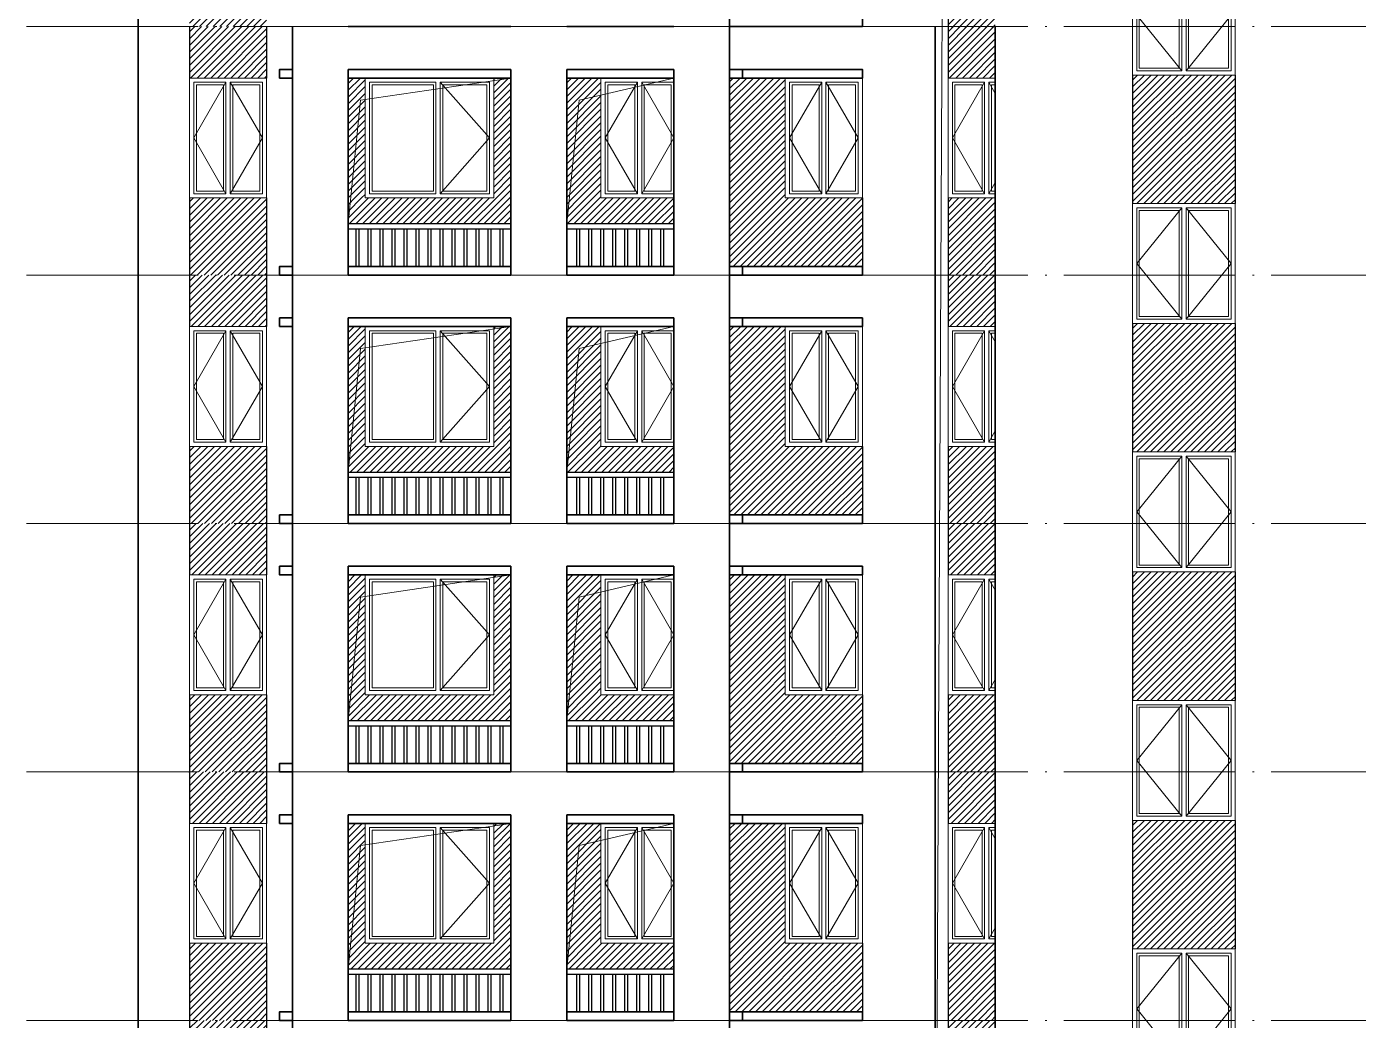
# Model space of a CAD drawing. Extents: x 27938 to 983267, y -209821 to 1628073.
# Drawn here: x 681017 to 696552, y 52040 to 63640 of the extents above; entities that cross this region are included whole.
import ezdxf
from ezdxf.xclip import XClip

# ---------------------------------------------------------------- set-up
doc = ezdxf.new("R2010")
doc.units = 0
doc.header["$LTSCALE"] = 1000
doc.header["$MEASUREMENT"] = 0
doc.header["$XCLIPFRAME"] = 0
doc.linetypes.add('DOTE', pattern=[2.42, 2, -0.2, 0.02, -0.2])
doc.layers.add('3-剖面填充（细）', color=250, linetype='Continuous')
doc.layers.add('Stair-栏杆', color=142, linetype='Continuous')
for name, color, linetype, lineweight in [('DOTE', 19, 'DOTE', 9), ('WINDOW', 144, 'Continuous', 15), ('立面-中轮廓线', 213, 'Continuous', 35), ('立面-普通轮廓', 7, 'Continuous', 18), ('立面-洞口示意', 152, 'Continuous', 13), ('立面-窗开启线', 250, 'Continuous', 13)]:
    doc.layers.add(name, color=color, linetype=linetype, lineweight=lineweight)
pattern_1 = [(45, (223561.654, -4e-12), (-39.2886205, 39.2886205), [])]
pattern_2 = [(45, (223511.654, -4e-12), (-39.2886205, 39.2886205), [])]

# ---------------------------------------------------------------- blocks, each defined once
blk = doc.blocks.new('A$C318717E3')
at = {"layer": 'WINDOW'}
for points in [[(50, 1350), (425, 1350), (425, 50), (50, 50)], [(850, 1350), (475, 1350), (475, 50), (850, 50)]]:
    blk.add_lwpolyline(points, close=True, dxfattribs=at)
at = {"layer": 'WINDOW', "color": 250}
for points in [[(80, 1320), (395, 1320), (395, 80), (80, 80)], [(820, 1320), (505, 1320), (505, 80), (820, 80)]]:
    blk.add_lwpolyline(points, close=True, dxfattribs=at)
at = {"layer": '立面-普通轮廓'}
blk.add_lwpolyline([(0, 1400), (900, 1400), (900, 0), (0, 0)], close=True, dxfattribs=at)
at = {"layer": '立面-窗开启线', "color": 251, "ltscale": 0.5, "true_color": 0x636466}
for points in [[(425, 1350), (50, 700), (425, 50)], [(475, 1350), (850, 700), (475, 50)]]:
    blk.add_lwpolyline(points, dxfattribs=at)
blk = doc.blocks.new('A$C4731409C')
at = {"layer": 'WINDOW'}
for points in [[(-1450, 1350), (-675, 1350), (-675, 50), (-1450, 50)], [(-50, 1350), (-625, 1350), (-625, 50), (-50, 50)]]:
    blk.add_lwpolyline(points, close=True, dxfattribs=at)
at = {"layer": 'WINDOW', "color": 250}
for points in [[(-1420, 1320), (-705, 1320), (-705, 80), (-1420, 80)], [(-80, 1320), (-595, 1320), (-595, 80), (-80, 80)]]:
    blk.add_lwpolyline(points, close=True, dxfattribs=at)
at = {"layer": '立面-普通轮廓'}
blk.add_lwpolyline([(-1500, 1400), (0, 1400), (0, 0), (-1500, 0)], close=True, dxfattribs=at)
at = {"layer": '立面-窗开启线', "color": 251, "ltscale": 0.5, "true_color": 0x636466}
blk.add_lwpolyline([(-625, 1350), (-50, 700), (-625, 50)], dxfattribs=at)
blk = doc.blocks.new('A$C1B273453')
at = {"layer": 'WINDOW'}
for points in [[(50, 1350), (575, 1350), (575, 50), (50, 50)], [(1150, 1350), (625, 1350), (625, 50), (1150, 50)]]:
    blk.add_lwpolyline(points, close=True, dxfattribs=at)
at = {"layer": 'WINDOW', "color": 250}
for points in [[(80, 1320), (545, 1320), (545, 80), (80, 80)], [(1120, 1320), (655, 1320), (655, 80), (1120, 80)]]:
    blk.add_lwpolyline(points, close=True, dxfattribs=at)
at = {"layer": '立面-普通轮廓'}
blk.add_lwpolyline([(1200, 1400), (0, 1400), (0, 0), (1200, 0)], close=True, dxfattribs=at)
at = {"layer": '立面-窗开启线', "color": 251, "ltscale": 0.5, "true_color": 0x636466}
for points in [[(575, 1350), (50, 700), (575, 50)], [(625, 1350), (1150, 700), (625, 50)]]:
    blk.add_lwpolyline(points, dxfattribs=at)
blk = doc.blocks.new('HFHFHTFHFHTF')
at = {"layer": 'Stair-栏杆'}
for p, q in [((738646, 32976), (740546, 32976)), ((741196, 32976), (742446, 32976)), ((738646, 32916), (740546, 32916)), ((741196, 32916), (742446, 32916))]:
    blk.add_line(p, q, dxfattribs=at)
for points in [[(738741, 32476), (738741, 32916)], [(738771, 32916), (738771, 32476)], [(738881, 32476), (738881, 32916)], [(738911, 32916), (738911, 32476)], [(739021, 32476), (739021, 32916)], [(739051, 32916), (739051, 32476)], [(739161, 32476), (739161, 32916)], [(739191, 32916), (739191, 32476)], [(739301, 32476), (739301, 32916)], [(739331, 32916), (739331, 32476)], [(739441, 32476), (739441, 32916)], [(739471, 32916), (739471, 32476)], [(739581, 32476), (739581, 32916)], [(739611, 32916), (739611, 32476)], [(739721, 32476), (739721, 32916)], [(739751, 32916), (739751, 32476)], [(739861, 32476), (739861, 32916)], [(739891, 32916), (739891, 32476)], [(740001, 32476), (740001, 32916)], [(740031, 32916), (740031, 32476)], [(740141, 32476), (740141, 32916)], [(740171, 32916), (740171, 32476)], [(740281, 32476), (740281, 32916)], [(740311, 32916), (740311, 32476)], [(740421, 32476), (740421, 32916)], [(740451, 32916), (740451, 32476)], [(741316, 32476), (741316, 32916)], [(741346, 32916), (741346, 32476)], [(741456, 32476), (741456, 32916)], [(741486, 32916), (741486, 32476)], [(741596, 32476), (741596, 32916)], [(741626, 32916), (741626, 32476)], [(741736, 32476), (741736, 32916)], [(741766, 32916), (741766, 32476)], [(741876, 32476), (741876, 32916)], [(741906, 32916), (741906, 32476)], [(742016, 32476), (742016, 32916)], [(742046, 32916), (742046, 32476)], [(742156, 32476), (742156, 32916)], [(742186, 32916), (742186, 32476)], [(742296, 32476), (742296, 32916)], [(742326, 32916), (742326, 32476)]]:
    blk.add_lwpolyline(points, dxfattribs=at)
at = {"layer": '立面-中轮廓线'}
for p, q in [((736196, 35276), (736196, 32376)), ((737996, 35276), (737996, 32376)), ((743096, 35276), (743096, 32376)), ((745496, 35276), (745496, 32376)), ((746196, 35276), (746196, 32376)), ((738646, 34776), (738646, 32376)), ((740546, 34776), (740546, 32376)), ((741196, 34776), (741196, 32376)), ((742446, 34776), (742446, 32376))]:
    blk.add_line(p, q, dxfattribs=at)
for points in [[(737996, 34676), (737846, 34676), (737846, 34776), (737996, 34776)], [(738646, 34776), (740546, 34776)], [(740546, 34676), (738646, 34676)], [(741196, 34776), (742446, 34776)], [(742446, 34676), (741196, 34676)], [(743096, 34676), (743246, 34676), (743246, 34776), (743096, 34776)], [(737996, 32376), (737846, 32376), (737846, 32476), (737996, 32476)], [(738646, 32476), (740546, 32476)], [(741196, 32476), (742446, 32476)], [(743096, 32376), (743246, 32376), (743246, 32476), (743096, 32476)], [(740546, 32376), (738646, 32376)], [(742446, 32376), (741196, 32376)]]:
    blk.add_lwpolyline(points, dxfattribs=at)
for points in [[(743096, 34776), (744646, 34776), (744646, 34676), (743096, 34676)], [(743096, 32476), (744646, 32476), (744646, 32376), (743096, 32376)]]:
    blk.add_lwpolyline(points, close=True, dxfattribs=at)
for name, p in [('A$C1B273453', (747796, 34711)), ('A$C318717E3', (736796, 33276)), ('A$C4731409C', (740346, 33276)), ('A$C318717E3', (743746, 33276))]:
    blk.add_blockref(name, p)
ref = blk.add_blockref('A$C318717E3', (741596, 33276))
XClip(ref).set_block_clipping_path([(0, 0), (850.0000000998, 1400)])
ref = blk.add_blockref('A$C318717E3', (745646, 33276))
XClip(ref).set_block_clipping_path([(0, 0), (549.9968807027, 1400)])
blk = doc.blocks.new('GDFGDGRDGDDDWED')
at = {"layer": '3-剖面填充（细）'}
h = blk.add_hatch(dxfattribs=at)
h.set_pattern_fill('ANSI31', color=256, scale=35)
h.set_pattern_definition([(45, (216010.17, 1423), (-39.2886205, 39.2886205), [])])
h.paths.add_polyline_path([(737696, 35276), (736796, 35276), (736796, 34676), (737696, 34676)])
h = blk.add_hatch(dxfattribs=at)
h.set_pattern_fill('ANSI31', color=256, scale=35)
h.set_pattern_definition([(45, (224860.073, 1423), (-39.2886205, 39.2886205), [])])
h.paths.add_polyline_path([(746196, 35276), (745646, 35276), (745646, 34676), (746196, 34676)])
h = blk.add_hatch(dxfattribs=at)
h.set_pattern_fill('ANSI31', color=256, scale=35)
h.set_pattern_definition(pattern_1)
h.paths.add_polyline_path([(738646, 33276), (738846, 33276), (738846, 34676), (738646, 34676)])
h = blk.add_hatch(dxfattribs=at)
h.set_pattern_fill('ANSI31', color=256, scale=35)
h.set_pattern_definition(pattern_1)
h.paths.add_polyline_path([(740346, 33276), (740546, 33276), (740546, 34676), (740346, 34676)])
h = blk.add_hatch(dxfattribs=at)
h.set_pattern_fill('ANSI31', color=256, scale=35)
h.set_pattern_definition(pattern_2)
h.paths.add_polyline_path([(741196, 33276), (741596, 33276), (741596, 34676), (741196, 34676)])
h = blk.add_hatch(dxfattribs=at)
h.set_pattern_fill('ANSI31', color=256, scale=35)
h.set_pattern_definition(pattern_2)
h.paths.add_polyline_path([(743096, 33276), (743746, 33276), (743746, 34676), (743096, 34676)])
h = blk.add_hatch(dxfattribs=at)
h.set_pattern_fill('ANSI31', color=256, scale=35)
h.set_pattern_definition([(45, (216010.17, -877), (-39.2886205, 39.2886205), [])])
h.paths.add_polyline_path([(736796, 32376), (737696, 32376), (737697, 33276), (736797, 33276)])
h = blk.add_hatch(dxfattribs=at)
h.set_pattern_fill('ANSI31', color=256, scale=35)
h.set_pattern_definition(pattern_1)
h.paths.add_polyline_path([(738646, 32976), (740546, 32976), (740546, 33276), (738646, 33276)])
h = blk.add_hatch(dxfattribs=at)
h.set_pattern_fill('ANSI31', color=256, scale=35)
h.set_pattern_definition(pattern_2)
h.paths.add_polyline_path([(741196, 32976), (742446, 32976), (742446, 33276), (741196, 33276)])
h = blk.add_hatch(dxfattribs=at)
h.set_pattern_fill('ANSI31', color=256, scale=35)
h.set_pattern_definition(pattern_2)
h.paths.add_polyline_path([(743096, 32476), (744646, 32476), (744646, 33276), (743096, 33276)])
h = blk.add_hatch(dxfattribs=at)
h.set_pattern_fill('ANSI31', color=256, scale=35)
h.set_pattern_definition([(45, (224860.073, -877), (-39.2886205, 39.2886205), [])])
h.paths.add_polyline_path([(745646, 32376), (746196, 32376), (746196, 33276), (745646, 33276)])
for p, q in [((736796, 35276), (736796, 34676)), ((737696, 35276), (737696, 34676)), ((745646, 35276), (745646, 34676)), ((736796, 33276), (736796, 32376)), ((737696, 33276), (737696, 32376)), ((744646, 33276), (744646, 32476)), ((745646, 33276), (745646, 32376))]:
    blk.add_line(p, q, dxfattribs=at)

msp = doc.modelspace()

# ---------------------------------------------------------------- hatches: boundary and pattern name
at = {"layer": '3-剖面填充（细）'}
h = msp.add_hatch(dxfattribs=at)
h.set_pattern_fill('ANSI31', color=256, scale=35)
h.set_pattern_definition([(45, (162130.71, 30387.28), (-39.2886205, 39.2886205), [])])
h.paths.add_polyline_path([(682916.3, 63640.3), (683816.3, 63640.3), (683817.1, 64540.3), (682917.1, 64540.3)])
h = msp.add_hatch(dxfattribs=at)
h.set_pattern_fill('ANSI31', color=256, scale=35)
h.set_pattern_definition([(45, (170980.61, 30367.653), (-39.2886205, 39.2886205), [])])
h.paths.add_polyline_path([(691766.2, 63620.7), (692316.2, 63620.7), (692317, 64520.7), (691767, 64520.7)])
h = msp.add_hatch(dxfattribs=at)
h.set_pattern_fill('ANSI31', color=256, scale=35)
h.set_pattern_definition([(45, (173130.6, 27522.28), (-39.2886205, 39.2886205), [])])
h.paths.add_polyline_path([(693916.4, 61575.3), (695116.8, 61575.3), (695117.4, 63075.3), (693917, 63075.3)])
h = msp.add_hatch(dxfattribs=at)
h.set_pattern_fill('ANSI31', color=256, scale=35)
h.set_pattern_definition([(45, (173130.6, 24622.28), (-39.2886205, 39.2886205), [])])
h.paths.add_polyline_path([(693916.4, 58675.3), (695116.8, 58675.3), (695117.4, 60175.3), (693917, 60175.3)])
h = msp.add_hatch(dxfattribs=at)
h.set_pattern_fill('ANSI31', color=256, scale=35)
h.set_pattern_definition([(45, (173130.6, 21722.28), (-39.2886205, 39.2886205), [])])
h.paths.add_polyline_path([(693916.4, 55775.3), (695116.8, 55775.3), (695117.4, 57275.3), (693917, 57275.3)])
h = msp.add_hatch(dxfattribs=at)
h.set_pattern_fill('ANSI31', color=256, scale=35)
h.set_pattern_definition([(45, (173130.6, 18822.28), (-39.2886205, 39.2886205), [])])
h.paths.add_polyline_path([(693916.4, 52875.3), (695116.8, 52875.3), (695117.4, 54375.3), (693917, 54375.3)])

# ---------------------------------------------------------------- linework, layer by layer
for p, q in [((691766.6, 64520.7), (691766.6, 63620.7)), ((693916.6, 63075.3), (693916.6, 61575.3)), ((695116.6, 63075.3), (695116.6, 61575.3)), ((693916.6, 60175.3), (693916.6, 58675.3)), ((695116.6, 60175.3), (695116.6, 58675.3)), ((693916.6, 57275.3), (693916.6, 55775.3)), ((695116.6, 57275.3), (695116.6, 55775.3)), ((693916.6, 54375.3), (693916.6, 52875.3)), ((695116.6, 54375.3), (695116.6, 52875.3))]:
    msp.add_line(p, q, dxfattribs=at)
at = {"layer": 'DOTE', "linetype": 'DOTE'}
for p, q in [((681016.6, 63640.3), (732616.6, 63640.3)), ((681016.6, 60740.3), (732616.6, 60740.3)), ((681016.6, 57840.3), (732616.6, 57840.3)), ((681016.6, 54940.3), (732616.6, 54940.3)), ((681016.6, 52040.3), (732616.6, 52040.3))]:
    msp.add_line(p, q, dxfattribs=at)
at = {"layer": '立面-中轮廓线'}
msp.add_line((682316.6, 65940.3), (682316.6, 63640.3), dxfattribs=at)
msp.add_lwpolyline([(689216.6, 63740.3), (690766.6, 63740.3), (690766.6, 63640.3), (689216.6, 63640.3)], close=True, dxfattribs=at)
for points in [[(686666.6, 63640.3), (684766.6, 63640.3)], [(688566.7, 63640.3), (687316.6, 63640.3)]]:
    msp.add_lwpolyline(points, dxfattribs=at)
at = {"layer": '立面-洞口示意'}
for points in [[(691616.6, 47440.1), (691719, 68552.7), (692316.6, 68840.3)], [(684766.6, 61340.3), (684911.4, 62781.2), (686666.6, 63040.3)], [(687316.6, 61340.3), (687461.4, 62781.2), (688566.7, 63040.3)], [(684766.6, 58440.3), (684911.4, 59881.2), (686666.6, 60140.3)], [(687316.6, 58440.3), (687461.4, 59881.2), (688566.7, 60140.3)], [(684766.6, 55540.3), (684911.4, 56981.2), (686666.6, 57240.3)], [(687316.6, 55540.3), (687461.4, 56981.2), (688566.7, 57240.3)], [(684766.6, 52640.3), (684911.4, 54081.2), (686666.6, 54340.3)], [(687316.6, 52640.3), (687461.4, 54081.2), (688566.7, 54340.3)]]:
    msp.add_lwpolyline(points, dxfattribs=at)

# ---------------------------------------------------------------- block references
for name, p in [('HFHFHTFHFHTF', (-53879.5, 28364.3)), ('GDFGDGRDGDDDWED', (-53879.5, 28364.3)), ('HFHFHTFHFHTF', (-53879.5, 25464.3)), ('GDFGDGRDGDDDWED', (-53879.5, 25464.3)), ('HFHFHTFHFHTF', (-53879.5, 22564.3)), ('GDFGDGRDGDDDWED', (-53879.5, 22564.3)), ('HFHFHTFHFHTF', (-53879.5, 19664.3)), ('GDFGDGRDGDDDWED', (-53879.5, 19664.3)), ('HFHFHTFHFHTF', (-53879.5, 16764.3)), ('GDFGDGRDGDDDWED', (-53879.5, 16764.3))]:
    msp.add_blockref(name, p)

doc.saveas('drawing.dxf')
